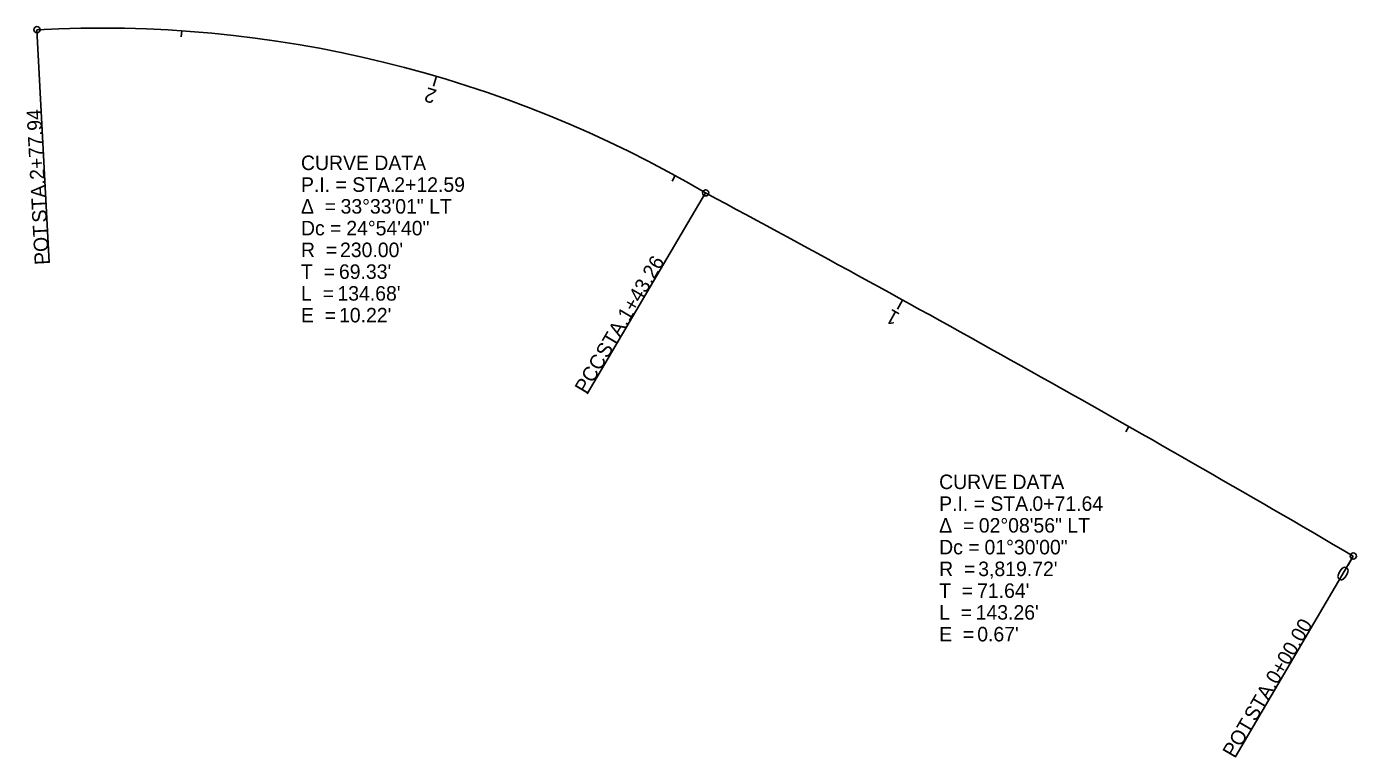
# Model space of a CAD drawing. Extents: x 220147 to 220403, y 547195 to 547336.
import ezdxf

# ---------------------------------------------------------------- set-up
doc = ezdxf.new("R2010")
doc.units = 0
for name, color, linetype in [('GE_X_Alignment', 7, 'Continuous'), ('GE_X_Alignment_100_Cardinal_Points', 7, 'Continuous'), ('GE_X_Alignment_100_Curve_Data', 7, 'Continuous'), ('GE_X_Alignment_100_Stations', 7, 'Continuous')]:
    doc.layers.add(name, color=color, linetype=linetype)

msp = doc.modelspace()

# ---------------------------------------------------------------- linework, layer by layer
at = {"layer": 'GE_X_Alignment'}
for centre, radius, start, end in [((220161.11, 547105.37), 230, 59.4999, 93.0503), ((218471.56, 543937.9), 3819.72, 59.62939, 61.77829)]:
    msp.add_arc(centre, radius, start, end, dxfattribs=at)
at = {"layer": 'GE_X_Alignment_100_Cardinal_Points'}
for p, q in [((220148.87, 547335.04), (220151.26, 547290.11)), ((220277.84, 547303.55), (220255, 547264.77)), ((220402.77, 547233.45), (220380.02, 547194.62))]:
    msp.add_line(p, q, dxfattribs=at)
for centre in [(220148.87, 547335.04), (220277.84, 547303.55), (220402.77, 547233.45)]:
    msp.add_circle(centre, 0.6, dxfattribs=at)
at = {"layer": 'GE_X_Alignment_100_Stations'}
for p, q in [((220176.79, 547334.84), (220176.71, 547333.64)), ((220225.91, 547326.05), (220225.35, 547324.13)), ((220271.99, 547306.88), (220271.41, 547305.83)), ((220315.84, 547282.87), (220314.88, 547281.12)), ((220359.47, 547258.45), (220358.88, 547257.4)), ((220402.77, 547233.45), (220401.76, 547231.72))]:
    msp.add_line(p, q, dxfattribs=at)

# ---------------------------------------------------------------- texts
at = {"layer": 'GE_X_Alignment_100_Cardinal_Points'}
for s, rotation, p in [('2+77.94', 93.0503, (220150.37, 547306.16)), (' STA. ', 93.0503, (220150.87, 547296.85)), ('POT', 93.0503, (220151.25, 547289.73)), ('1+43.26', 59.4999, (220263.1, 547278.59)), (' STA. ', 59.4999, (220258.37, 547270.56)), ('PCC', 59.4999, (220254.83, 547264.56)), ('0+00.00', 59.6294, (220388.12, 547208.52)), (' STA. ', 59.6294, (220383.41, 547200.48)), ('POT', 59.6294, (220379.8, 547194.33))]:
    msp.add_text(s, height=2.8, rotation=rotation, dxfattribs=at).set_placement(p)
at = {"layer": 'GE_X_Alignment_100_Curve_Data'}
for s, p in [('CURVE DATA', (220199.8, 547307.95)), ('P.I. = STA. ', (220199.8, 547303.75)), ('2+12.59', (220217.79, 547303.75)), ('Δ  = ', (220199.8, 547299.55)), ('33°33\'01" LT', (220207.44, 547299.55)), ('Dc = ', (220199.8, 547295.35)), ('24°54\'40"', (220208.54, 547295.35)), ('R  = ', (220199.8, 547291.15)), ("230.00'", (220207.33, 547291.15)), ('T  = ', (220199.8, 547286.95)), ("69.33'", (220207.12, 547286.95)), ('L  = ', (220199.8, 547282.75)), ("134.68'", (220206.83, 547282.75)), ('E  = ', (220199.8, 547278.55)), ("10.22'", (220207.14, 547278.55)), ('CURVE DATA', (220322.89, 547246.38)), ('P.I. = STA. ', (220322.89, 547242.18)), ('0+71.64', (220340.88, 547242.18)), ('Δ  = ', (220322.89, 547237.98)), ('02°08\'56" LT', (220330.54, 547237.98)), ('Dc = ', (220322.89, 547233.78)), ('01°30\'00"', (220331.64, 547233.78)), ('R  = ', (220322.89, 547229.58)), ("3,819.72'", (220330.43, 547229.58)), ('T  = ', (220322.89, 547225.38)), ("71.64'", (220330.21, 547225.38)), ('L  = ', (220322.89, 547221.18)), ("143.26'", (220329.93, 547221.18)), ('E  = ', (220322.89, 547216.98)), ("0.67'", (220330.24, 547216.98))]:
    msp.add_text(s, height=2.8, dxfattribs=at).set_placement(p)
at = {"layer": 'GE_X_Alignment_100_Stations'}
for s, rotation, p in [('2', 163.6345, (220226.15, 547323.38)), ('1', 151.1294, (220315.5, 547280.21)), ('0', 149.6294, (220402.4, 547230.77))]:
    msp.add_text(s, height=2.8, rotation=rotation, dxfattribs=at).set_placement(p)

doc.saveas('drawing.dxf')
